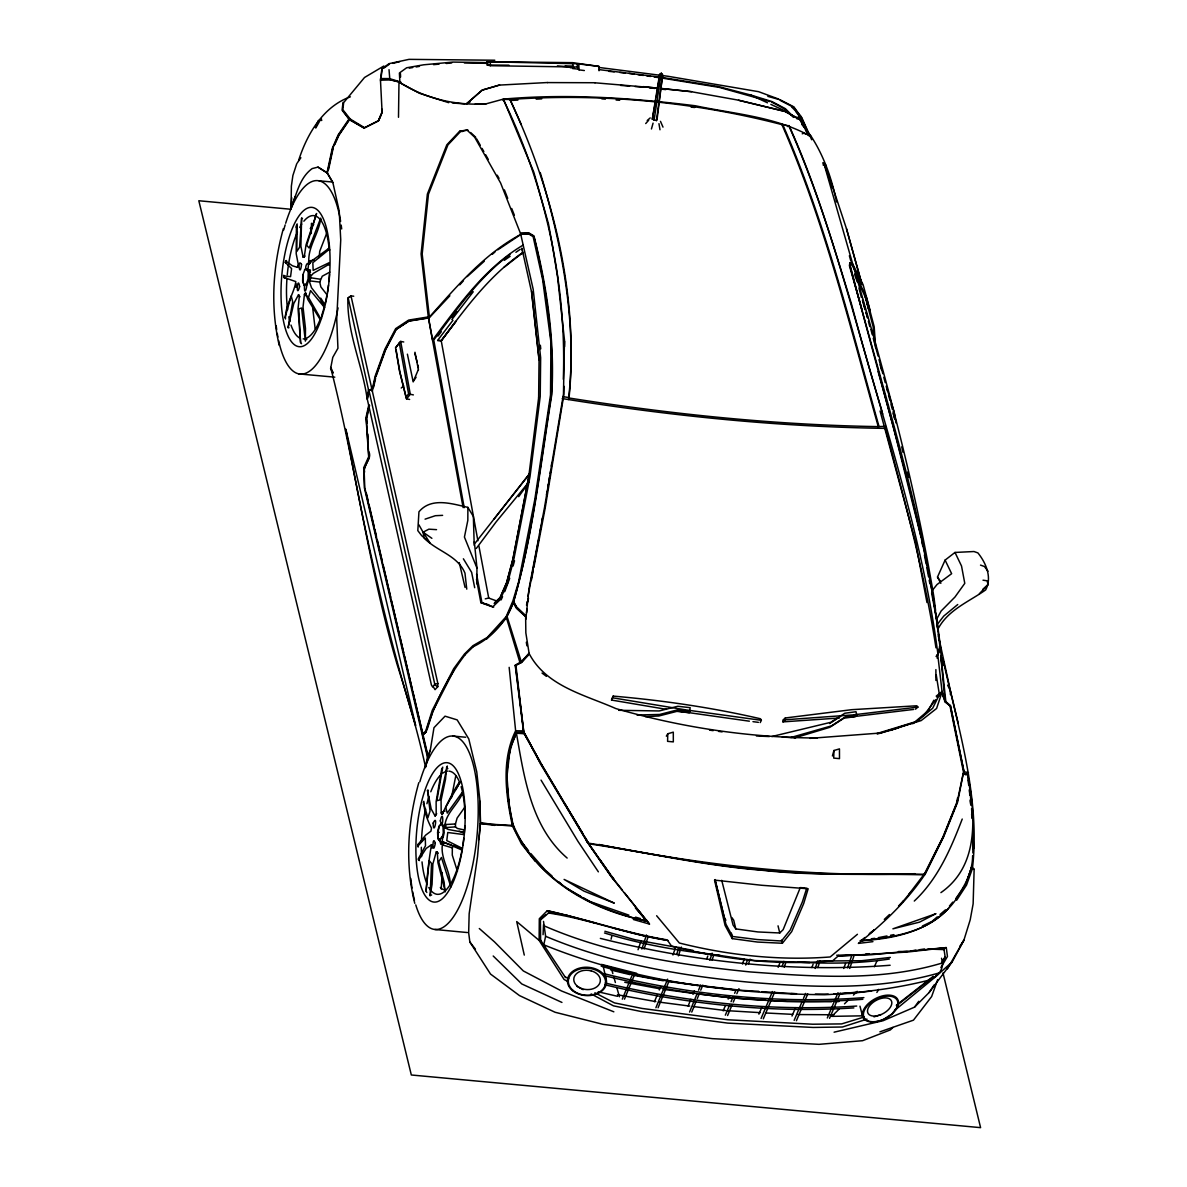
<?xml version="1.0" encoding="UTF-8"?>
<svg xmlns="http://www.w3.org/2000/svg" width="1187" height="1187" viewBox="0 0 1187 1187"><rect width="100%" height="100%" fill="white"/><g stroke="black" fill="none" stroke-linecap="round" stroke-linejoin="round"><path stroke-width="1.5" d="M428.715 541.673L421.652 535.634L417.809 530.619L418.952 511.805C431.282 496.908 452.158 503.807 467.886 507.383L467.826 520.351L464.429 537.073L476.951 568.039L476.833 583.87M283.782 275.25L283.708 277.402L295.8 281.586C294.539 292.432 284.717 306.187 285.474 318.991M455.081 846.257L453.137 845.604L452.336 847.859L452.277 855.115L457.44 871.377M567.297 981.204L564.107 979.498L539.121 940.386L539.299 918.753L547.296 910.696C587.224 919.45 626.039 932.982 666.486 939.763M538.631 397.957L539.061 359.246L531.568 291.097M301.498 343.711L300.578 342.553L298.783 308.857L301.602 308.012L305.356 341.129L305.474 328.398L303.026 307.107L304.451 294.272L305.504 292.863L306.261 293.872L305.178 295.326L308.101 296.661M398.491 117.29L398.98 82.022L389.633 79.677L380.448 79.574L382.11 112.631L378.519 120.896L364.32 128.033L349.735 119.917L342.731 110.376L343.681 102.586L364.513 77.496L383.816 66.027M563.929 386.265L563.78 395.256L545.145 508.273L533.838 567.46M564.567 346.663L564.641 341.262M950.372 694.543L950.446 690.879L947.612 685.151M418.136 847.117L418.061 844.447L425.673 835.114L430.955 831.167L431.474 828.096C427.261 820.128 423.685 810.098 423.863 801.344M364.528 127.692L350.521 119.234L349.438 119.813L350.106 118.878L343.355 110.376M563.321 379.276C566.629 282.996 545.501 186.003 503.258 99.426L510.069 99.456L521.33 124.783M667.762 733.774L667.584 741.356L673.326 741.89L673.296 732.142L667.762 733.774L666.337 736.192M832.413 755.971L833.927 750.51L839.461 748.878L839.491 758.641L833.734 758.092L833.927 750.51M974.126 869.745L973.132 903.841L970.209 919.821L963.874 940.252L952.197 961.885L929.109 992.54L914.554 1007.14L883.098 1020.716L834.09 1032.186M433.418 686.976L435.035 689.662L437.78 686.679L437.869 683.534L351.011 295.949L347.925 297.967C346.693 331.989 362.287 364.602 367.035 398.016L431.4 684.929L432.691 687.065L434.768 684.157L369.009 390.701L372.288 388.55M969.72 794.949L969.868 789.607L971.263 804.949M303.13 274.835L302.922 281.779L304.54 285.948M307.018 284.91L308.917 279.257L309.124 272.327L308.056 269.538M310.415 274.182L310.252 279.39L308.917 279.257M543.512 921.424L545.605 936.291L543.794 944.807C632.76 980.981 729.041 993.756 824.535 994.736C859.403 993 894.271 988.86 928.175 980.373C936.231 977.213 942.493 972.198 942.641 962.88L941.514 958.235M645.476 716.592L658.859 715.984L676.872 711.369L689.261 712.734L690.181 707.66L677.792 706.28L659.156 710.954L618.664 710.301M474.221 545.367L473.361 516.479L467.886 507.383M442.143 872.504L441.238 889.004M324.63 307.67L320.075 298.798L311.513 287.758L309.139 280.666L309.57 277.595L313.323 273.366L328.858 264.404L329.244 262.668L313.16 270.399L312.834 262.683L328.754 249.76L329.882 249.878M291.705 197.635L291.097 208.111C296.616 194.282 299.436 177.813 312.166 168.584L318.012 167.115L327.375 173.02L332.864 182.546L339.215 211.034L340.743 239.878L336.722 318.962L337.939 348.266L332.775 357.376L330.594 368.578L333.132 372.955M311.291 233.557L311.469 223.275M935.905 680.448L935.89 669.602M459.072 831.197L463.716 832.369L448.271 829.461L444.769 827.636C444.769 814.356 456.832 805.676 462.025 794.296L462.158 792.456L447.262 813.095L445.733 807.219L459.666 782.619L460.823 782.174M543.067 934.688L543.527 924.614M633.368 919.495L649.482 924.079L611.023 876.436L587.431 842.31L540.753 764.265L523.882 732.349L516.226 732.394C502.294 760.778 506.493 794.296 512.992 824.208L512.487 826.063L480.334 823.481L477.53 856.51L469.162 913.753L468.657 932.745L469.859 942.018L490.528 974.067L519.505 995.596L555.086 1012.259L603.115 1024.366L712.274 1038.64L819 1044.337L862.563 1040.702L890.384 1029.901L892.936 1027.452M319.155 257.534L319.704 251.347L327.137 232.133M442.751 767.099L436.89 800.706L439.798 799.949L447.321 766.016M973.726 869.285L972.509 867.949C980.373 797.709 958.473 729.159 943.428 661.426L940.905 656.856L944.941 700.894L950.416 705.538L963.992 771.684L968.488 772.678M478.836 839.595L480.483 823.021L479.993 801.299L476.759 771.876L468.776 738.922L457.158 719.886L445.036 716.176L433.982 727.69L430.317 750.065L425.347 767.692M972.613 855.753C972.583 871.377 965.194 885.784 956.114 898.069M972.88 852.949L972.761 831.419M284.939 317.73L291.245 295.993L292.714 301.81L288.085 327.642L293.782 303.546L298.53 294.673L299.376 295.993L298.041 308.62L300.578 342.553M884.181 426.385L878.261 426.623C774.77 424.931 671.619 414.293 569.434 398.06L569.063 397.571C576.719 321.796 562.015 244.982 540.219 172.545M441.831 768.301L436.133 801.626L436.193 814.623L435.08 816.003L431.178 808.955L427.513 790.379L428.388 790.275M426.816 892.476L426.088 891.14L429.175 860.575L431.534 863.424L430.095 895.888L432.068 884.345L432.884 863.913L436.267 851.91L437.884 853.112L436.267 851.91M506.819 774.058L507.235 770.467M525.811 619.362L528.957 588.96L544.536 507.398L563.469 394.158L564.463 339.986L557.504 276.408L551.896 242.504L548.498 223.942L533.794 172.115L503.392 99.114L486.047 103.848L475.334 103.862M538.661 397.526L528.616 477.678L512.962 559.27L506.686 582.743L500.306 597.373L494.994 602.358M343.058 102.349L342.064 110.213L348.993 119.041L350.106 118.878M526.568 612.818L527.043 609.139M527.978 601.794L528.452 598.114M380.745 80.019L382.125 69.321M656.441 120.584L662.628 75.063L661.278 73.327L659.542 74.781L652.301 119.204L656.441 120.584L657.034 119.65L662.628 75.063L661.278 73.327L659.542 74.781L662.242 75.671L661.278 73.327L654.052 120.362M446.653 767.039L445.511 779.384L441.06 800.275L441.208 813.05L442.113 814.416L442.959 813.407L442.024 812.012L445.08 811.077M455.823 775.645L451.446 797.709M551.317 466.12L551.821 462.47M314.229 259.998L309.451 260.903L310 263.41L309.035 264.122C306.765 247.816 319.184 233.839 320.683 218.111L309.184 248.038L306.706 245.279L316.588 213.497L306.023 244.878L304.228 257.089L303.115 257.134L300.89 246.213L301.632 218.171L299.584 247.237L296.795 251.496L297.136 223.883M399.099 81.873L389.84 79.514L380.567 79.87L381.858 68.757L389.113 63.653L409.025 59.35L494.816 60.24M503.154 100.242L503.258 99.426M503.288 99.945L503.392 99.114C567.475 93.476 631.721 97.913 695.404 105.777C733.714 113.878 774.503 116.593 809.341 135.615L799.949 119.397L785.215 111.43L738.7 100.212L691.442 91.725L661.04 88.521M970.061 790.408L967.598 774.147L963.236 773.167L957.019 802.768L943.368 836.672L924.628 874.864C906.69 901.393 883.321 923.56 858.364 943.413L872.935 941.647M327.256 295.103L320.861 286.898L319.733 282.076L310.119 280.918L310.564 277.758L309.57 277.595M578.188 69.158L572.831 68.505L573.173 66.086L565.146 65.878M426.088 891.14C427.157 875.68 428.863 859.685 431.504 844.699L426.148 848.468L418.625 860.145L419.441 860.56M319.733 282.076L322.241 276.215L329.808 272.12M870.249 310.935L863.112 284.732L852.741 264.078L849.803 263.188L849.417 265.665L861.762 309.08M655.714 100.628L652.301 119.204M656.277 97.097L659.927 74.158M526.524 605.236L527.132 601.631M367.035 398.016L368.474 389.603L348.192 297.952L351.011 295.949L353.726 296.201M539.625 534.105L541.183 525.173M541.806 521.597L542.429 518.022M546.465 494.801L547.088 491.225M547.711 487.649L548.335 484.088M548.958 480.512L549.581 476.937M550.204 473.361L550.813 469.785M285.488 262.742L285.666 260.977L292.417 265.784L297.447 267.342L298.352 264.864L296.186 253.647L296.424 225.115M528.037 596.2L538.987 537.666M531.45 580.013L533.156 571.036M528.601 477.397L512.858 559.166L506.493 582.876L499.935 597.951L494.133 603.486M425.569 766.535L427.439 756.965L364.364 487.768L363.697 467.737L368.667 456.787L366.026 417.483L368.831 404.856M957.597 797.827L956.514 803.287L942.864 837.176L924.436 873.899M971.723 867.43L965.892 884.181L956.01 899.242M971.426 867.712L965.595 884.508M367.644 398.461L369.35 390.315L368.474 389.603M332.864 182.546L327.004 172.798L332.271 148.405L338.206 134.814L348.993 119.041M327.315 173.228L332.864 147.974L338.503 135.303L349.393 119.383L363.89 128.033L378.46 120.688L381.279 114.204M328.562 169.563L333.028 148.776M944.941 700.894L942.048 691.502L937.715 654.408L940.356 646.114C928.917 552.786 902.892 462.04 878.128 371.546M450.912 886.288L450.259 884.923C450.57 870.397 438.834 856.643 443.003 841.85L461.476 849.847M372.021 390.434L375.211 375.997L384.989 349.008L395.686 328.621L408.64 320.089L428.284 316.914L428.715 317.775L409.144 320.891L396.31 329.303L385.701 349.601L375.953 376.531M369.068 405.88L366.279 418.521L368.949 457.9L364.083 469.31L364.78 487.768L427.765 754.843M372.258 391.428L375.448 376.991L385.196 350.031L395.879 329.63L408.832 321.128L428.462 317.997L463.108 507.561M369.587 405.346L366.798 417.958L367.154 423.344M373.564 387.333L375.567 378.327M611.082 939.214L611.913 935.623M283.352 228.676C272.802 266.541 270.295 307.003 279.242 345.462M925.014 872.697L924.628 874.864C870.62 873.454 816.077 876.258 762.009 870.264C703.639 865.679 646.455 852.236 588.811 843.809L586.467 840.797L613.16 879.018M441.505 841.835L440.184 841.717L438.196 838.823L437.884 832.25L439.398 825.855L441.876 823.377L443.849 826.256L444.175 832.829L443.033 837.636M441.905 838.556L443.285 832.755L442.988 826.79L441.193 824.164L438.953 826.419L437.573 832.235L437.869 838.2L439.665 840.811M366.961 398.966L369.009 390.701L371.768 389.01M587.342 841.464L588.604 843.171C646.129 852.385 703.52 865.011 761.876 869.908C815.988 875.576 870.59 873.632 924.643 874.255L925.712 872.178L908.767 894.375M651.44 128.968L653.073 123.122M666.441 709.351L611.528 700.063L613.189 696.101C662.717 700.389 712.037 707.541 760.481 718.773L761.386 720.316L760.184 722.586M611.528 700.063L613.189 696.101M509.713 578.262L504.698 591.69M513.081 566.036L514.52 560.798M464.176 829.95L457.366 828.437L455.482 826.879L455.467 823.971L457.099 818.095L464.859 807.145M935.964 647.805C924.643 573.558 904.761 500.855 885.383 428.373L885.917 426.445M877.148 960.491L874.374 966.752M418.803 782.663C407.764 821.716 404.826 863.691 414.767 903.322M937.715 654.408L939.911 646.885M486.67 639.051L506.478 617.878L513.467 602.061C532.874 534.61 540.204 464.325 551.317 395.197C554.522 341.678 546.45 288.382 533.898 236.48L529.046 233.527L520.455 233.349L500.602 182.976L474.696 137.262L466.906 129.976L459.592 131.282L446.816 144.829L427.365 194.104L421.088 253.944L428.284 316.914M473.094 646.722C491.596 638.012 506.804 621.305 513.467 602.061L513.63 601.542C533.23 534.18 540.604 463.909 551.762 394.826C554.937 341.233 547.222 287.744 533.927 235.901L528.675 232.815L520.455 233.349L520.767 234.403C483.539 254.404 456.312 287.046 428.552 317.982L432.558 340.09C458.879 305.014 484.726 267.936 523.17 245.056L520.767 234.403L528.096 233.616L533.111 236.584L542.667 279.776L550.946 342.331L550.516 394.945L534.788 499.593L518.556 582.016L512.829 601.126L506.122 616.721L487.263 637.434L472.916 645.713L464.384 654.126L453.701 668.682L432.291 710.271L425.718 731.044L422.364 734.085M477.901 540.753L441.223 340.714L455.986 321.276L441.252 340.892L437.632 340.61M427.008 729.842L432.498 712.512M806.789 888.054L802.308 902.075L790.201 930.104L781.461 940.994L757.232 939.555L732.602 936.484L725.91 924.154L715.138 879.567M640.98 941.291L638.042 949.748M641.87 949.051L646.44 934.97M675.284 948.19L672.94 955.001M676.738 954.185L679.023 947.137M709.841 960.238L712.126 953.191M296.661 163.925L292.892 175.498L291.364 186.136L291.097 208.111L295.281 196.345M644.096 948.947L648.147 936.662M678.4 955.847L681.293 947.063M712.066 960.135L713.802 954.867M876.792 733.581L917.328 721.192L932.67 708.238L938.694 696.042L941.988 692.258L936.602 708.461L921.171 720.583L880.442 733.032L810.083 738.344M748.463 963.963L750.095 959.126M784.206 967.271L785.824 962.434M817.828 967.539L819.994 961.084M849.744 968.429L854.061 955.535M306.335 284.123L308.056 279.004L308.249 272.698L306.78 268.915L304.525 269.85M745.748 965.061L747.513 959.793M782.085 966.619L783.85 961.351M815.172 968.488L817.531 961.47M847.622 967.776L851.762 955.49M452.336 847.859L443.033 845.055L443.908 842.503L443.003 841.85M940.46 651.351L939.718 642.167L940.49 647.583L937.997 654.823L936.039 656.411M937.656 979.646L931.647 996.546L913.456 1020.167L879.893 1031.844M442.113 814.416C459.399 777.663 464.71 775.942 455.185 790.497M706.621 959.289L707.808 955.995M298.605 160.497C307.018 134.116 323.161 106.489 350.388 96.815M742.424 964.007L744.279 959.066M778.168 967.316L780.022 962.375M811.878 967.539L813.11 964.245M843.705 968.473L845.559 963.532M801.715 119.783L801.922 117.81L796.878 118.819M936.187 696.146L942.048 691.502L943.161 696.843M962.227 819.045C950.802 848.779 937.967 878.914 914.272 901.052M622.3 999.157L632.641 973.948M624.466 999.187L634.852 973.904M654.438 1001.739L657.197 995.003M659.275 989.973L660.655 986.605M655.907 1007.733L667.628 979.156M658.073 1007.763L669.142 980.788M688.119 1006.042L690.879 999.306M692.956 994.261L694.336 990.908M689.573 1012.036L697.17 993.534M698.549 990.181L700.612 985.136M691.754 1012.066L695.908 1001.947M697.288 998.579L699.366 993.519M700.745 990.151L702.823 985.091M418.121 370.092L413.521 381.027L416.073 377.303M727.572 1015.538L731.845 1005.463M733.269 1002.11L735.406 997.08M736.83 993.712L738.967 988.682M794.162 1020.36L802.026 1001.828M803.465 998.46L805.602 993.415M796.403 1020.731L807.798 993.86M827.324 1017.956L838.037 992.688M829.565 1018.327L836.687 1001.546M838.111 998.178L840.248 993.148M509.164 667.346L515.633 730.791C501.226 760.051 505.736 794.548 512.339 825.38L512.487 826.063M723.165 1010.849L725.302 1005.804M728.165 999.068L729.59 995.7M725.331 1015.167L729.619 1005.063M731.058 1001.694L733.195 996.65M734.634 993.282L736.059 989.913M758.894 1014.158L761.757 1007.422M761.075 1018.476L772.514 991.531M763.3 1018.847L774.71 991.991M791.996 1016.042L795.572 1007.629M427.439 756.965L430.317 750.065M512.814 740.629L514.238 737.35M381.843 112.483L378.46 120.688M541.598 764.903L524.684 733.714L516.553 733.254C502.398 761.639 506.374 795.305 512.947 825.306L513.318 826.449C536.821 879.359 591.779 910.666 646.781 920.889L624.407 892.683M501.137 599.895L502.561 596.616M334.734 144.651L338.918 135.259L349.438 119.813M940.861 583.321L937.493 577.03L945.104 560.101L955.001 552.445L973.978 551.525L977.895 552.905C986.056 562.935 992.287 577.609 985.67 589.909C969.26 601.497 948.843 609.539 938.65 627.804M461.12 849.313L461.713 848.037L446.787 840.589L447.766 832.502L463.42 834.52L463.227 832.933M315.787 128.033L319.348 121.653L318.428 120.733L321.603 119.101M315.178 127.41L318.428 120.733L321.796 120.362M925.296 873.795L943.561 837.028L957.597 802.145L963.547 772.322L949.971 705.79L944.971 701.68L941.988 692.258M435.08 816.003L436.697 813.674M433.062 710.776L453.612 670.789M298.352 264.864L297.447 267.342M933.872 700.196L928.056 710.82L912.714 723.773M936.825 618.887L941.157 610.979L954.986 597.016L964.779 583.351L961.529 566.021L955.001 552.445M350.076 120.006L350.521 119.234M947.389 968.889L963.874 940.252L959.779 946.395M303.115 257.134L304.911 255.991L304.228 257.089M895.013 1010.107L935.282 977.02L937.151 973.859M940.89 967.553L947.449 956.499L946.276 947.597L871.139 954.734L839.179 955.743M876.867 992.451L878.736 989.335M942.344 961.292L945.075 956.767M941.558 963.354L945.208 957.33L943.962 949.036M307.73 269.894C311.261 253.884 299.599 272.609 310.549 270.117M936.855 697.17L939.51 695.419L942.048 691.502M956.663 900.221L966.53 885.072L972.301 868.914L971.381 867.415L972.153 868.587M929.109 992.54L934.214 984.839M297.21 163.005L300.875 157.737M518.689 496.641L527.162 484.86M418.625 860.145L418.121 859.151L425.495 845.782L425.302 838.022L417.735 846.183M914.554 1007.14L918.753 1001.309M465.067 654.779C447.499 677.762 433.997 704.292 425.94 732.097L422.631 735.154L427.721 756.074M645.713 123.552L648.681 120.243M409.619 399.44L406.547 398.862L405.984 397.066L399.485 371.041L395.553 347.791L400.672 341.411L403.743 341.99M476.284 548.453L496.077 521.954L529.12 481.744M438.018 336.025L441.267 331.766M922.996 716.458L935.786 699.662M452.944 320.312L437.766 340.209L441.371 340.506M452.099 317.522L456.594 311.677M470.082 294.124L472.322 291.201M451.876 319.526L473.242 291.765M441.223 340.714C465.215 308.709 489.103 275.71 522.503 252.742M475.23 542.993L529.491 473.747M936.944 624.822L943.769 616.053L957.746 604.524M441.208 813.05L442.024 812.012M494.059 519.06L530.085 473.257M782.367 943.264L791.699 931.617L803.688 903.574L808.154 888.766L761.624 885.265L714.529 880.101L725.094 925.445L732.231 938.62L757.484 942.048L782.367 943.264L781.491 940.178M932.552 590.117L937.018 584.538L951.633 573.692L945.104 560.101M405.984 397.066L408.61 393.906L399.262 342.82M903.307 900.948L898.529 906.007M902.55 901.986L911.349 891.437M949.377 906.141L952.746 902.105M956.307 898.9C934.896 929.985 895.651 939.229 860.13 940.623L862.726 940.935M323.858 304.673L324.466 303.976L320.727 298.145M422.631 735.154L426.459 731.578M449.873 295.771L429.457 317.552L422.186 254.048L428.462 194.208L447.914 144.933L460.675 131.371L468.004 130.08M459.755 284.835L463.464 280.725M467.174 276.616L484.326 261.185M513.199 602.714L516.464 608.367L525.633 616.676L525.841 632.864L529.105 653.295L521.538 662.301L515.47 665.655L523.882 732.349M523.408 730.94L515.217 665.284L521.256 661.708L529.105 653.295M309.035 264.122L312.849 260.072L328.695 248.484M817.264 738.017C749.056 737.676 681.323 727.512 615.83 708.565C584.939 694.885 546.643 686.368 529.417 654.096L521.494 662.509L515.217 665.284M647.212 120.525L650.194 117.914M979.379 593.723L988.177 584.464L986.976 580.784L983.014 580.191M464.607 655.135L473.465 646.47M721.726 880.324L733.047 924.999L735.821 928.917L757.899 931.943L779.77 932.982L783.168 929.629L800.29 887.594L805.172 887.935M839.387 1008.861L831.746 1016.369L862.89 1015.82M844.491 1003.846L848.319 1000.092M853.408 995.092L857.237 991.323M940.92 892.624C979.69 865.486 975.284 815.825 967.791 774.948L963.443 773.983M884.315 919.406L889.478 914.539M423.344 802.367L427.884 817.858L430.035 811.047L427.513 790.379M950.416 705.538L963.992 771.684M982.851 589.271L988.177 584.464M935.282 977.02L952.197 961.885M499.608 85.004L482.337 90.019L466.417 103.892L482.145 90.167L499.43 85.093L547.578 82.526M915.489 709.188L917.907 707.081L916.839 705.775L851.747 709.678L785.319 717.972L782.901 720.079L782.96 721.874L839.372 718.001M771.832 736.533L830.722 722.334L844.847 713.239L856.02 711.725L856.762 715.242L855.144 716.666L843.972 718.18L829.832 727.305L794.474 737.958M401.236 388.03L403.758 385.834M782.96 721.874L785.364 719.767L852.845 714.915L917.907 707.081M492.323 254.27L494.994 251.956M545.738 914.747L540.411 919.346L540.604 940.564M540.545 919.91L548.542 913.011C588.752 919.02 627.211 934.258 667.539 940.341L671.412 945.935C723.729 959.734 778.672 965.743 832.636 960.847L838.052 956.114L907.447 952.033L946.276 947.597M937.329 916.824L931.869 921.498L922.447 925.994M940.059 914.48L945.52 909.806M948.443 908.292C926.246 933.16 892.03 937.122 860.783 940.861L864.878 937.522M305.504 292.863L307.908 299.628L319.615 318.62L321.514 318.294M308.501 261.689L309.451 260.903M418.061 844.447L418.848 843.809M857.429 934.288L830.188 956.959C779.696 960.832 728.417 955.372 679.365 943.012L656.634 915.726M868.973 934.199L874.433 929.747L870.145 933.012M509.965 254.433C478.851 277.372 456.921 309.599 433.759 339.986L464.206 507.665M896.378 1005.166L933.234 976.322M896.511 1005.73L933.368 976.886M503.971 267.342L522.532 252.905M836.568 202.013C831.82 178.584 823.778 155.542 810.587 135.481L801.789 124.353M383.564 68.297L389.306 64.261M504.341 260.324L510.128 256.318M515.9 252.312L520.232 249.315M497.828 249.804L521.716 233.884M829.609 723.551L840.203 716.622M305.964 339.779L306.78 339.23M787.871 126.267L788.999 125.54C815.024 182.843 832.829 243.543 851.376 303.59C882.342 419.708 922.373 534.061 937.864 653.681M787.738 126.579L788.865 125.837C829.49 216.583 852.607 313.828 881.258 408.684L882.653 414.011M381.027 79.247L380.523 80.82M466.758 589.138L464.963 573.113C457.485 555.115 436.727 551.287 424.071 537.963L423.062 532.191L428.878 529.165L436.534 529.654M466.951 103.581L470.141 101.934M285.666 260.977L286.527 260.546M646.589 920.088L649.482 924.079M802.249 133.819L803.658 133.226L810.587 135.481M510.069 99.456C601.201 93.135 693.49 101.667 781.907 124.605L788.865 125.837M444.739 824.564L455.467 823.971M425.065 519.149L435.362 515.707L442.617 515.351M889.953 730.48L916.29 721.815M866.97 1019.129L842.429 1027.007L813.125 1027.452L727.676 1023.105L641.351 1011.561L613.442 1005.834L591.156 993.934M873.988 1016.873L880.991 1014.618M437.32 851.895L437.944 862.756L445.377 891.585M864.195 1016.992L841.657 1023.906L812.665 1024.218L727.824 1019.767L642.137 1008.446L614.465 1002.896L594.895 992.777M430.807 895.265L431.667 894.998M877.505 733.967L898.633 727.854M790.868 737.513L831.464 725.88L845.589 716.755L856.762 715.242M942.641 962.88C880.353 981.797 814.282 976.56 750.318 971.945C680.359 964.808 609.628 954.318 544.64 926.068M392.808 63.371L399.841 61.605M444.769 827.636L455.482 826.879M939.733 972.746C877.95 990.685 812.739 987.421 749.383 982.213C679.899 975.655 610.222 963.562 545.605 936.291M485.246 598.856L488.718 598.055L497.857 601.394M797.783 118.255L801.136 117.558L801.18 116.667L791.64 106.934M434.768 684.157L437.869 683.534M796.091 117.676L801.18 116.667L801.581 117.498L793.851 106.86L780.23 99.827L767.826 96.355M878.232 937.671L886.986 935.979M890.473 935.297L893.974 934.629M409.307 68.149L412.69 67.555M416.073 66.962L419.441 66.383M910.726 950.98L915.86 950.238M919.287 949.748L924.406 948.992M913.708 709.425L850.441 717.007M871.347 938.754L874.745 938.338M889.286 959.051C859.165 963.636 828.6 963.814 798.243 962.108M871.644 991.011L850.159 993.504L833.704 993.949M863.884 997.629C776.817 1004.291 688.089 994.647 603.456 973.533M862.845 999.276C776.595 1006.146 688.712 996.472 604.836 975.744M856.717 1006.042C772.589 1011.784 687.125 1002.54 605.192 983.029M853.868 1007.897C770.541 1013.283 685.908 1004.291 604.806 984.75M865.575 954.096L869.166 953.695M890.339 957.419L861.658 960.713L817.442 961.055M857.059 992.243L838.957 993.653M520.767 234.403L529.046 233.527M433.567 64.647L439.012 64.143M446.253 63.475L451.683 62.97M890.131 965.254C793.124 972.791 694.603 962.004 600.355 938.383M510.573 100.465L517.888 100.094M536.212 99.144L541.717 98.862M828.214 994.098L815.335 994.098M838.17 955.253L851.02 954.942M831.686 1001.739L787.367 1001.591L769.221 1000.404M835.366 1001.65L839.031 1001.561M636.959 715.019L659.675 714.455L677.673 709.841L690.077 711.206M833.986 1014.781L798.02 1014.559M898.44 951.514L907.313 951.47M380.493 78.55L389.514 78.594L400.85 82.111M547.4 82.586L595.088 82.734M584.36 70.537L578.989 69.87L577.372 67.021L490.379 65.715L487.219 65.018L487.1 61.724L572.638 62.659L572.831 68.505M487.219 65.018L508.986 65.196M487.1 61.724L577.268 63.757L598.886 66.383L599.034 70.745M515.633 730.791L522.799 730.866M523.363 733.284L516.419 733.21L510.173 747.884L506.983 776.432L509.178 805.676M487.694 62.629L452.959 62.08L423.7 64.795L406.637 67.778L399.396 73.001L399.915 82.675L419.426 93.254L448.686 102.69M464.354 62.97L487.902 63.341M486.047 103.848C455.482 105.791 424.887 98.536 398.98 82.022M809.757 962.583L754.398 960.535L697.496 952.197M790.972 993.578L796.522 993.697M885.383 428.373C777.084 426.845 669.127 415.717 562.237 398.565M878.41 428.166L878.261 426.623C849.684 325.001 824.505 221.568 781.907 124.605M927.967 949.066L944.095 949.6M792.693 1014.366L765.66 1012.971M756.416 735.985L769.369 736.548M782.322 737.112L795.275 737.691M512.339 825.38L491.151 824.282L480.364 822.546L479.993 801.299M494.638 825.395L480.334 823.481M727.408 1010.686L760.199 1012.645M738.329 990.151L758.819 991.338M761.92 991.694L795.008 993.697M734.738 998.148L765.585 1000.166M643.769 920.682L646.781 920.889L635.342 907.64L646.5 921.038C591.616 909.168 536.272 879.048 513.363 825.321L512.992 824.208M620.593 85.405L629.614 86.102M635.03 86.517L642.241 87.081M452.292 102.972L464.948 103.922M288.085 327.642L288.96 327.701M594.91 82.793L657.628 88.09M601.839 98.862L605.4 99.144M616.112 100.005L619.673 100.287M557.4 65.893L573.603 67.244M570.175 67.674L573.84 67.985M598.916 844.461C702.645 865.071 809.059 877.386 914.895 873.691M319.021 180.81L331.677 181.952M298.857 373.905L334.808 377.169M459.592 131.282L462.426 131.534M822.992 164.889L825.84 165.156L823.763 162.99L852.741 264.078L850.204 262.55L849.714 265.116L893.277 426.816L921.008 536.88M290.949 209.268L198.822 200.751L411.325 1074.992L980.596 1127.65L942.997 972.954M306.365 269.315L305.029 269.182L302.804 274.983L302.611 281.274L304.08 285.073M309.124 272.327L310.46 272.446L309.392 269.657M476.491 579.404L480.869 602.655L488.762 604.762M443.849 826.256L445.184 826.389M437.884 832.25L439.22 832.384M438.196 838.823L439.531 838.942M453.019 736.044L465.66 737.246M434.872 929.48L467.426 932.552M598.574 67.407L667.836 76.25L758.582 91.681L778.524 99.025M598.871 69.603L658.711 76.962M608.723 71.324L614.243 71.888M619.748 72.452L625.267 73.001M661.218 88.461L691.62 91.666M643.146 86.636L657.464 88.15M691.101 107.127L694.677 107.498M649.467 87.853L654.898 88.431M660.313 89.025L665.729 89.604M712.69 954.541C676.1 950.475 639.689 943.932 604.509 932.982M716.354 954.971L720.019 955.416M738.907 990.032C692.629 984.676 645.847 979.943 601.156 966.099M697.911 985.522L666.871 981.352M701.591 985.952L734.694 989.913M694.306 993.519L663.281 989.35M697.986 993.964L731.103 997.911M572.638 62.659L598.886 66.383M689.736 1006.101L659.364 1002.125M693.312 1006.546L725.583 1010.567M761.386 720.316L685.982 709.915L612.729 697.822M749.368 721.192L675.611 710.761M752.973 721.651L758.374 722.349M283.456 275.814L290.563 276.66L291.601 268.574L285.147 262.282M709.574 730.139L713.15 730.643M718.536 731.385L722.126 731.889M662.346 77.481L718.877 86.666L750.837 95.064L771.98 101.563L785.408 108.7L792.426 115.762M628.947 73.371L634.348 74.143M637.953 74.662L643.354 75.434M646.945 75.953L650.55 76.458M654.156 76.977L659.557 77.748M663.162 78.268L719.159 87.363L769.992 101.578M548.409 912.447L560.813 914.213M564.359 914.702L595.726 923.1M655.832 1001.605L617.418 994.751M562.772 396.636L569.063 397.571M310.564 277.758L320.178 279.197M568.528 399.515C579.805 298.649 553.201 190.973 509.713 99.085M668.162 940.534L647.375 936.543M693.03 950.342L635.134 939.763L604.895 931.276M663.266 980.759L633.472 975.299M659.675 988.771L624.748 982.257M974.112 868.943L972.509 867.949M413.373 394.9L408.61 393.906M643.947 935.846L612.329 927.774M636.647 973.325L601.542 964.408M630.045 974.616L610.89 970.031M836.701 955.194L840.04 955.95M598.218 991.828L617.655 996.323M962.761 773.894L965.728 774.592M738.537 100.272L785.037 111.504L799.756 119.546L809.341 135.615M547.296 910.696L568.039 915.77M309.139 280.666L310.119 280.918M301.632 218.171L302.477 218.393M635.564 917.165L640.505 918.575M287.402 278.945L283.708 277.402M516.553 733.254L516.419 733.21C524.209 777.515 531.034 826.983 567.149 858.053M443.908 842.503L451.594 845.085M628.947 915.177L589.909 901.512L583.781 898.025M980.507 565.101L984.424 566.496L987.999 571.214M493.747 607.047L481.967 602.759L476.58 574.137M480.869 602.655L492.65 606.943L500.039 599.806L507.561 583.247L513.912 558.943L529.995 476.744L540.219 396.443L540.649 357.732L533.186 289.302L523.17 245.056M456.743 846.895L461.743 848.824M613.842 1011.814L561.481 990.967L523.333 970.951L494.46 941.855L479.296 928.516M445.021 891.704L444.161 882.267L438.73 861.717L441.445 857.504L450.259 884.923M523.437 732.468L540.545 762.529M561.941 1002.436L521.761 983.934L493.198 955.995M750.837 95.064L767.514 102.809M770.853 104.352L785.853 111.341M565.413 977.035L568.662 978.592M780.23 100.42L793.732 107.379L801.344 118.121M771.743 102.112L785.052 109.189L793.495 117.379M576.837 986.293L583.203 989.691M566.926 888.469L580.71 896.289M434.739 684.854L437.78 686.679M849.803 263.188L853.052 265.131L856.91 278.366C887.594 383.549 916.127 489.608 934.035 597.803L935.579 610.4M318.012 167.115L327.004 172.798M395.553 347.791L400.672 341.411L410.301 394.321L406.547 398.862L399.871 371.946L396.057 349.557M512.918 825.01L512.68 826.404L521.449 843.912L535.189 861.243M418.877 524.788L423.062 532.191L431.875 538.319M447.069 768.063L447.84 768.597M853.052 265.131L850.738 263.469L850.307 265.933C883.024 393.446 926.142 519.535 940.401 650.862M523.155 732.468L523.927 733.017M542.029 673.074L546.421 676.353M442.172 844.328L443.033 845.055M539.121 940.386L516.716 921.587L524.283 955.09M949.971 705.79L944.585 701.428M552.029 876.006L545.352 870.205L530.782 853.527M558.706 881.793L561.377 884.122M660.476 121.341L662.999 127.128M470.601 132.514L475.794 137.366M525.707 615.563L516.553 606.913L513.63 601.542M525.5 616.276L516.805 607.759L513.467 602.061M822.665 162.886L824.742 165.052L831.998 187.501M320.846 219.699L321.514 220.441M638.576 910.8L640.861 913.456M611.572 875.991L613.872 878.884M622.107 889.805L611.765 876.807L587.224 841.36L540.886 763.597L523.66 731.637L515.959 665.64M521.865 842.31L528.541 850.723M469.859 942.018L475.438 949.214M795.75 111.37L800.053 117.29M423.314 804.237L423.893 805.053M599.717 859.329L610.593 874.611M731.845 917.551L733.7 920.177L735.821 928.917M323.754 306.543L310.564 290.592L308.531 297.477L320.312 318.042M937.493 577.03L940.475 581.378M304.451 294.272L305.178 295.326M598.367 871.837L577.98 841.39L541.035 780.096M540.471 940L565.546 977.598M805.543 130.318L809.326 136.045M462.025 794.296L462.574 795.112M423.062 532.191L429.976 542.904M939.51 695.419L936.246 674.913M940.564 657.717L942.656 661.04M463.375 558.795L471.64 572.371L474.696 587.713M296.112 226.91L296.587 227.696M564.404 802.857L583.262 834.268M585.146 837.399L587.031 840.544M563.632 801.893L588.04 842.592M541.391 764.102L563.454 801.284M330.832 367.406L332.983 372.673M328.858 264.404L329.289 265.161M476.684 138.938L480.26 145.244M482.041 148.405L483.836 151.55M485.617 154.711L488.302 159.444M497.234 175.201L499.015 178.347M725.88 920.266L724.218 917.18L715.212 880.769M658.963 123.671L659.987 129.769M851.776 264.404L862.088 284.643L846.494 228.75L828.392 174.088M856.183 275.859L866.362 297.195L874.196 326.811L875.65 347.939M782.619 124.338C825.217 221.257 850.367 324.644 878.944 426.237M858.424 282.283L865.323 297.106L873.157 326.707L873.884 337.286M803.213 123.092L804.727 126.386M806.225 129.695L808.481 134.65M328.309 248.766L328.754 249.76M802.204 118.581L811.7 139.754M801.997 118.982L809.237 135.125M504.371 189.861L507.695 198.318M511.701 208.482L514.372 215.248M389.84 79.514L389.024 69.692M299.376 295.993L299.762 297.151L298.53 294.673M513.185 825.024L513.556 826.137M507.146 616.736L521.256 661.708M887.268 389.514L894.212 412.126L896.066 423.047M940.772 655.996L943.146 660.254L943.428 665.002M506.478 617.878L519.965 662.672M431.504 844.699L432.216 848.037L431.949 847.132M880.071 410.999L915.592 542.533L926.973 602.536M856.331 279.093L857.088 281.675M858.973 288.1L861.436 297.492M862.459 300.074L865.026 309.762M865.961 312.047L867.445 317.166M854.595 274.049L855.797 278.203M611.335 968.295L612.848 973.622M613.872 977.183L615.385 982.51M616.899 987.851L619.421 996.739M846.494 228.75L861.866 284.168M849.373 255.739L850.812 260.947M864.804 294.836L866.273 300.177M868.721 309.065L867.252 303.724L868.736 309.095M864.937 295.118L866.362 300.356M880.205 364.824L881.659 370.166M870.872 329.392L872.297 334.719M873.261 338.265L878.054 356.011M879.003 359.557L882.846 373.742M883.796 377.288L885.235 382.615M886.199 386.161L887.639 391.487M862.771 300.385L865.13 309.228M866.035 312.537L867.46 317.908M868.365 321.232L869.789 326.588M414.827 353.444L417.067 361.798M893.351 413.937L894.716 419.115M888.573 395.048L889.983 400.405M890.918 403.981L892.327 409.337M893.262 412.913L894.672 418.269M859.967 1006.175L862.682 1016.576M413.195 381.932L407.393 354.171M778.034 925.83L779.77 932.982M331.173 369.572C356.07 467.441 368.623 568.054 397.304 665.076C408.002 698.713 417.958 732.542 425.525 767.039M950.446 690.879L958.25 723.417M901.734 446.92L902.995 452.306M907.64 472.055L908.901 477.441M459.265 562.608L465.067 587.431M366.442 493.51L368.118 500.662M368.949 504.238L373.964 525.678M374.81 529.254L376.487 536.405M377.318 539.981L382.333 561.436M383.164 565.012L390.701 597.195M391.532 600.77L399.055 632.953M399.9 636.529L403.654 652.613M404.5 656.174L411.978 688.193M412.809 691.739L422.898 734.857M522.859 253.647L521.835 248.142L521.998 249.878M522.725 252.015L531.524 291.794L539.017 359.839M603.352 966.841L606.082 978.949M938.487 636.143L950.208 689.855M417.809 364.988L418.417 368.029M414.975 352.242L418.477 370.018M922.032 542.296L922.714 545.916M924.421 554.952L926.127 563.988M926.81 567.594L928.516 576.63M929.198 580.235L929.896 583.856M931.602 592.892L936.721 620M478.925 546.124L488.718 598.055M893.188 411.355L893.737 414.634M526.331 642.256L526.894 645.802M967.984 780.111L968.755 785.29M731.429 933.145L732.231 938.62M936.009 613.991L936.677 619.377M936.825 654.809L937.24 658.325M312.641 307.478L315.104 328.591M540.352 345.224L540.753 348.83M941.232 658.088L945.876 702.066M937.062 621.795L937.804 628.947M938.353 634.303L938.917 639.659M474.355 541.747L476.951 568.039M969.542 790.483L969.868 794.133M970.343 799.608L970.832 805.083M971.634 814.223L971.945 817.873M969.349 789.667L969.824 795.142M970.313 800.617L970.625 804.282M971.574 808.584L972.272 818.674M937.122 622.982L937.522 628.19M940.49 647.583L942.003 668.222M939.466 646.514L939.837 651.589M508.199 797.812L508.466 801.477M873.751 328.814L874.73 342.895M367.866 434.101L368.222 439.487M369.053 452.039C372.08 459.651 362.732 464.636 364.587 472.085M943.428 661.426L943.606 664.572M400.434 73.609L400.598 77.021M381.828 109.056L381.991 112.587M972.776 836.138L973.281 848.913M972.954 832.235L973.577 848.631M578.811 64.039L578.989 69.87M577.268 63.757L577.372 67.021M490.276 62.436L490.379 65.715M785.319 717.972L785.364 719.767M509.98 747.068L510.113 752.424M445.748 824.223L445.778 827.384M591.096 970.877A13.25 9.63 4.3 0 0 575.903 974.26A13.25 9.63 4.3 0 0 577.194 986.041A13.294 9.674 4.4 0 0 598.233 985.522A13.294 9.674 4.4 0 0 591.111 970.803M419.842 781.758A97.141 33.191 -84.6 0 1 469.666 753.626A97.141 33.191 -84.6 0 1 465.052 892.95A97.141 33.191 -84.6 0 1 415.762 904.895M414.486 900.265A97.141 33.191 -84.6 0 1 412.646 891.704M412.023 888.054A97.141 33.191 -84.6 0 1 410.791 878.499M285.681 223.245A97.126 33.191 -84.8 0 1 340.61 221.331M341.188 225.1A97.126 33.191 -84.8 0 1 341.678 228.957M338.072 307.908A97.126 33.191 -84.8 0 1 307.73 372.303A97.126 33.191 -84.8 0 1 278.604 340.535M277.906 337.034A97.126 33.191 -84.8 0 1 277.254 333.384M276.69 329.63A97.126 33.191 -84.8 0 1 276.185 325.757M283.723 229.952A97.126 33.191 -84.8 0 1 285.177 224.877M448.938 771.135A61.887 21.099 -84.5 0 1 459.814 782.886M461.135 786.729A61.887 21.099 -84.5 0 1 464.963 818.229M464.785 825.692A61.887 21.099 -84.5 0 1 464.325 832.859M463.776 838.259A61.887 21.099 -84.5 0 1 462.826 845.307M462.188 849.061A61.887 21.099 -84.5 0 1 428.804 887.505M427.216 884.374A61.887 21.099 -84.5 0 1 422.023 861.896M421.608 856.628A61.887 21.099 -84.5 0 1 421.34 847.266M421.444 841.553A61.887 21.099 -84.5 0 1 425.614 809.015M426.919 803.703A61.887 21.099 -84.5 0 1 428.967 796.833M430.792 791.788A61.887 21.099 -84.5 0 1 441.401 774.265M442.899 773.063A61.887 21.099 -84.5 0 1 447.469 771.164M445.466 890.102A56.828 19.348 -84.5 0 1 440.347 887.446M303.857 221.197A61.887 21.025 -84.8 0 1 329.289 250.294M329.467 274.316A61.887 21.025 -84.8 0 1 328.858 281.497M328.458 285.088A61.887 21.025 -84.8 0 1 327.449 292.076M327.122 293.931A61.887 21.025 -84.8 0 1 325.238 303.1M324.348 306.617A61.887 21.025 -84.8 0 1 321.662 315.43M320.297 319.08A61.887 21.025 -84.8 0 1 303.189 338.903M300.311 338.295A61.887 21.025 -84.8 0 1 290.993 325.06M289.91 321.514A61.887 21.025 -84.8 0 1 288.797 316.825M287.625 309.807A61.887 21.025 -84.8 0 1 286.972 278.381M287.269 274.776A61.887 21.025 -84.8 0 1 288.589 264.122M288.871 262.401A61.887 21.025 -84.8 0 1 297.462 231.969M299.717 227.429A61.887 21.025 -84.8 0 1 301.735 224.076M295.964 287.328A56.828 19.304 -84.8 0 1 296.082 283.827M310.252 228.572A56.828 19.304 -84.8 0 1 313.68 224.462M435.288 843.363C432.32 858.409 432.202 832.77 435.288 843.363M440.332 820.87C443.537 832.369 443.552 806.166 440.332 820.87M433.151 823.095C433.567 838.126 438.463 812.353 433.151 823.095M304.495 285.681C303.931 301.231 309.762 277.743 304.495 285.681M299.614 286.631C295.682 300.385 297.551 273.752 299.614 286.631M301.528 264.404C299.732 279.924 297.002 257.075 301.528 264.404M440.273 839.268C440.436 854.595 445.244 829.431 440.273 839.268M896.912 1007.466L891.882 1014.024L883.811 1019.218A18.666 10.624 -27.7 0 1 863.394 1014.662A18.666 10.624 -27.7 0 1 883.484 996.65A18.666 10.624 -27.7 0 1 896.897 1007.466M935.727 913.782L919.524 922.136L892.906 928.827L935.727 913.782M614.08 903.04L583.885 891.096L564.107 879.419L614.08 903.04M415.584 725.316C385.656 628.279 363.89 529.001 345.832 429.145L415.584 725.316M875.62 1016.013A13.25 7.463 -28.5 0 0 891.63 1001.427A13.25 7.463 -28.5 0 0 871.748 1003.49A13.25 7.463 -28.5 0 0 875.62 1016.013M450.808 887.104A69.974 23.859 -84.6 0 0 454.844 767.677A69.974 23.859 -84.6 0 0 415.984 842.577A69.974 23.859 -84.6 0 0 450.808 887.104M322.196 316.039A69.974 23.799 -84.8 0 0 312.804 207.502A69.974 23.799 -84.8 0 0 281.616 307.581A69.974 23.799 -84.8 0 0 322.196 316.039M874.433 1021.918A19.556 11.158 -27.8 0 0 898.218 1000.582A19.556 11.158 -27.8 0 0 868.706 1003.223A19.556 11.158 -27.8 0 0 874.433 1021.918M572.49 990.566A19.556 14.17 3.2 0 0 605.578 986.278A19.556 14.17 3.2 0 0 582.847 967.45A19.556 14.17 3.2 0 0 572.49 990.566M573.113 990.477A18.68 13.532 3.1 0 0 604.702 986.382A18.68 13.532 3.1 0 0 583.025 968.414A18.68 13.532 3.1 0 0 573.113 990.477"/></g></svg>
